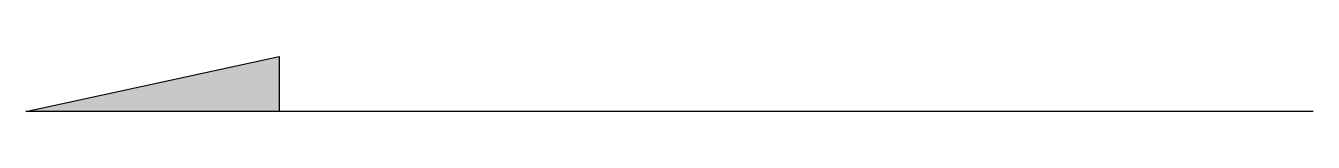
# Model space of a CAD drawing. Extents: x 1.296 to 2.142, y 1.475 to 1.511.
import ezdxf

# ---------------------------------------------------------------- set-up
doc = ezdxf.new("R2010")
doc.units = 0
doc.header["$MEASUREMENT"] = 0
doc.layers.add('SETA', color=1, linetype='CONTINUOUS')

msp = doc.modelspace()

# ---------------------------------------------------------------- hatches: boundary and pattern name
at = {"layer": 'SETA'}
msp.add_hatch(color=256, dxfattribs=at).paths.add_polyline_path([(1.46213, 1.51053), (1.29566, 1.47456), (1.46213, 1.47456)])

# ---------------------------------------------------------------- linework, layer by layer
msp.add_lwpolyline([(2.14151, 1.47456), (1.29566, 1.47456), (1.46213, 1.51053), (1.46213, 1.47456)], dxfattribs=at)

doc.saveas('drawing.dxf')
